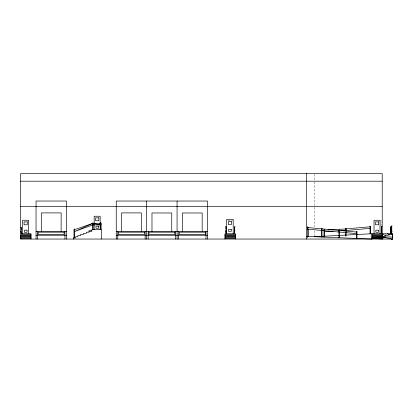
<?xml version="1.0" encoding="UTF-8"?>
<svg xmlns="http://www.w3.org/2000/svg" width="413" height="413" viewBox="0 0 413 413"><rect width="100%" height="100%" fill="white"/><g stroke="black" fill="none" stroke-linecap="round" stroke-linejoin="round"><path stroke-width="0.31" stroke-dasharray="2.06 1.55" d="M227.8 220.274L232.607 220.274M385.375 234.512L386.64 234.512M387.905 236.009L391.065 236.009M382.851 238.291L384.111 238.291M381.003 220.274L381.003 225.415M314.154 174.24L314.154 181.297M314.154 181.937L314.154 226.861M314.154 230.707L314.154 237.124"/><path stroke-width="0.62" d="M391.044 226.546L390.972 233.304M390.972 231.801L390.972 233.422M391.039 229.065L391.044 227.945M391.039 227.589L391.111 229.236L391.493 228.978L391.565 229.267M391.106 233.995L391.56 233.892M391.498 226.546L391.044 226.494L391.106 233.949L391.111 232.844M391.106 232.478L391.111 232.963L391.111 229.267M391.111 231.326L391.565 231.311M391.431 231.858L390.972 231.838M391.431 233.304L390.972 233.36M391.498 228.069C391.968 226.995 390.171 227.924 391.498 228.012M391.106 232.411L391.56 232.343L391.565 232.844M382.226 238.094L371.901 238.291L382.231 237.934L382.237 236.282L382.216 239.05L371.901 238.291L371.881 239.05L306.606 236.391M391.039 227.527L391.044 226.494M382.231 237.934L382.237 236.773L371.901 236.773M382.216 239.05L382.216 173.594L20.65 173.594L20.65 239.05L392.35 239.05L392.34 237.026L382.237 237.031L382.231 235.942M381.55 226.959L381.318 233.051L381.648 226.128L381.55 228.554M356.615 232.06L356.687 233.655L321.794 230.469L307.473 229.06L307.473 227.537L356.687 232.06M100.178 224.393L99.678 223.381L92.76 223.381L74.443 231.61L92.775 224.899L100.865 224.899L100.865 223.381L100.426 223.381M74.443 229.669L92.76 223.381L100.426 224.899M382.237 237.532L371.901 237.532L382.237 236.773M314.143 236.701L371.901 233.732L382.237 233.732M328.149 229.845L345.81 228.993L345.81 230.516L340.761 230.753M324.36 231.528L333.193 231.11M371.901 237.532L382.237 237.325M20.65 181.199L382.216 181.199M20.65 206.361L382.216 206.361M100.122 222.932L100.731 222.932L100.731 229.7M100.478 222.974L101.087 222.974L101.087 229.7M391.426 225.885L392.035 225.885M225.395 226.432L226.004 226.432M234.615 226.432L235.219 226.432M381.462 226.432L382.071 226.432M391.421 226.918L392.025 226.918M307.169 226.933L307.778 226.933L307.778 236.948M20.702 227.191L21.311 227.191M307.644 227.233L308.253 227.233M391.493 228.606L392.097 228.606M391.039 229.045L391.493 229.065M323.983 229.416L324.592 229.416M391.111 230.728L391.039 227.486L391.111 230.79L392.097 230.769M91.856 230.955L88.965 230.955L88.965 232.209L86.307 232.209L86.307 233.35L83.416 233.35L83.416 234.491L80.53 234.491L80.53 235.632L77.866 235.632L77.866 236.773L75.512 236.773L75.512 237.909L73.38 237.909L73.38 239.05M225.348 230.991L225.952 230.991M234.429 230.991L235.033 230.991M381.276 230.991L381.886 230.991M88.965 231.068L91.856 231.068L91.856 229.7L101.433 229.7L101.433 239.05M391.354 231.228L391.963 231.228M36.045 231.45L66.452 231.45M116.249 231.45L207.502 231.45M20.65 231.755L21.259 231.755M391.488 231.801L392.092 231.801M391.111 232.901L391.565 232.917M391.426 233.49L392.035 233.49M21.146 233.732L30.99 233.732L30.99 239.05M21.259 234.491L30.99 234.491M225.008 234.491L235.348 234.491M371.901 234.491L382.237 234.491M391.421 234.517L392.025 234.517M20.65 235.25L30.99 235.25M36.045 235.25L66.452 235.25M116.249 235.25L207.502 235.25M225.008 235.25L235.348 235.25M371.901 235.25L382.237 235.25M20.65 236.009L30.99 236.009M225.008 236.009L235.348 236.009M345.516 235.988L346.099 235.988M371.901 236.009L382.237 236.009M20.65 236.773L30.99 236.773M225.008 236.773L235.348 236.773M323.993 237.021L324.582 237.021M20.65 237.532L30.99 237.532M225.008 237.532L235.348 237.532M307.257 237.573L307.685 237.573M20.65 238.291L30.99 238.291M225.008 238.291L235.348 238.291M381.287 238.291L381.875 238.291M391.488 239.406L392.092 239.406M392.35 239.05L382.237 237.031L392.329 233.732L392.35 239.05L392.329 233.732L382.216 233.773L385.794 235.869M387.27 233.753L389.444 234.672M307.473 227.537L307.948 227.842M307.473 229.06L307.948 229.36M92.76 223.381L92.775 224.899M380.032 233.732L380.032 220.274L374.028 220.274L374.028 233.732M371.891 233.732L371.901 239.05M356.992 238.42L356.992 231.45L356.388 231.45L356.388 238.42M346.115 235.353L346.115 228.389L345.505 228.389L345.505 230.919M345.505 232.189L345.505 235.353M339.507 237.836L339.507 229.927L338.903 229.927L338.903 237.836M324.592 230.686L324.592 236.386M323.983 230.051L323.983 236.386M322.021 237.176L322.021 228.41L321.417 228.41L321.417 237.176M308.253 229.112L308.253 236.623M306.606 173.594L306.606 239.05M235.348 239.05L235.348 233.732L225.008 233.732L225.008 239.05M233.206 233.732L233.206 219.36L226.67 219.36L226.67 233.732M225.994 228.554L225.994 226.959L225.952 233.051L225.952 231.533M207.502 239.05L207.502 201.038L116.249 201.038L116.249 239.05M205.979 231.45L205.979 239.05M202.179 231.45L202.179 212.974L182.412 212.974L182.412 231.45M178.612 231.45L178.612 239.05M177.069 201.038L177.069 239.05M175.551 231.45L175.551 239.05M171.746 231.45L171.746 212.974L151.984 212.974L151.984 231.45M148.179 231.45L148.179 239.05M146.661 201.038L146.661 239.05M145.139 231.45L145.139 239.05M141.339 231.45L141.339 212.901L121.572 212.901L121.572 231.45M117.772 231.45L117.772 239.05M100.122 229.7L100.168 216.247L94.164 216.247L94.164 229.7M93.142 229.7L93.142 222.932L92.533 222.932L92.533 229.7M74.593 237.909L74.593 229.019L73.989 229.019L73.989 237.909M66.452 239.05L66.452 201.038L36.045 201.038L36.045 239.05M64.934 231.45L64.934 239.05M61.129 231.45L61.129 212.901L41.367 212.901L41.367 231.45M37.562 231.45L37.562 239.05M28.631 233.732L28.631 220.274L22.627 220.274L22.627 233.732M21.3 229.318L21.3 227.718L21.259 233.81L21.259 232.292M20.955 238.291L20.955 239.05M370.265 228.343L345.733 230.537L345.789 228.921L370.358 226.758L370.265 228.343M234.703 226.959L234.465 233.051L234.703 226.959M339.28 230.537L339.202 232.06L339.28 230.537M98.8 217.857L95.609 217.857L95.609 220.749L98.8 220.749L98.8 217.857M231.486 221.575L228.291 221.575L228.291 224.465L231.486 224.465L231.486 221.575M27.263 221.889L24.073 221.889L24.073 224.775L27.263 224.775L27.263 221.889M378.664 221.889L375.474 221.889L375.474 224.775L378.664 224.775L378.664 221.889M98.578 226.159L95.992 226.159L95.992 228.286L98.578 228.286L98.578 226.159M370.642 226.221L370.033 226.221L370.033 233.825L370.642 233.825L370.642 226.221M231.228 229.313L228.642 229.313L228.642 231.445L231.228 231.445L231.228 229.313M27.041 230.186L24.455 230.186L24.455 232.312L27.041 232.312L27.041 230.186M378.442 230.186L375.856 230.186L375.856 232.312L378.442 232.312L378.442 230.186M64.098 232.173L38.172 232.173L38.172 234.527L64.098 234.527L64.098 232.173M144.302 232.173L118.381 232.173L118.381 234.527L144.302 234.527L144.302 232.173M174.859 232.183L148.938 232.183L148.938 234.543L174.859 234.543L174.859 232.183M205.292 232.183L179.371 232.183L179.371 234.543L205.292 234.543L205.292 232.183"/></g></svg>
